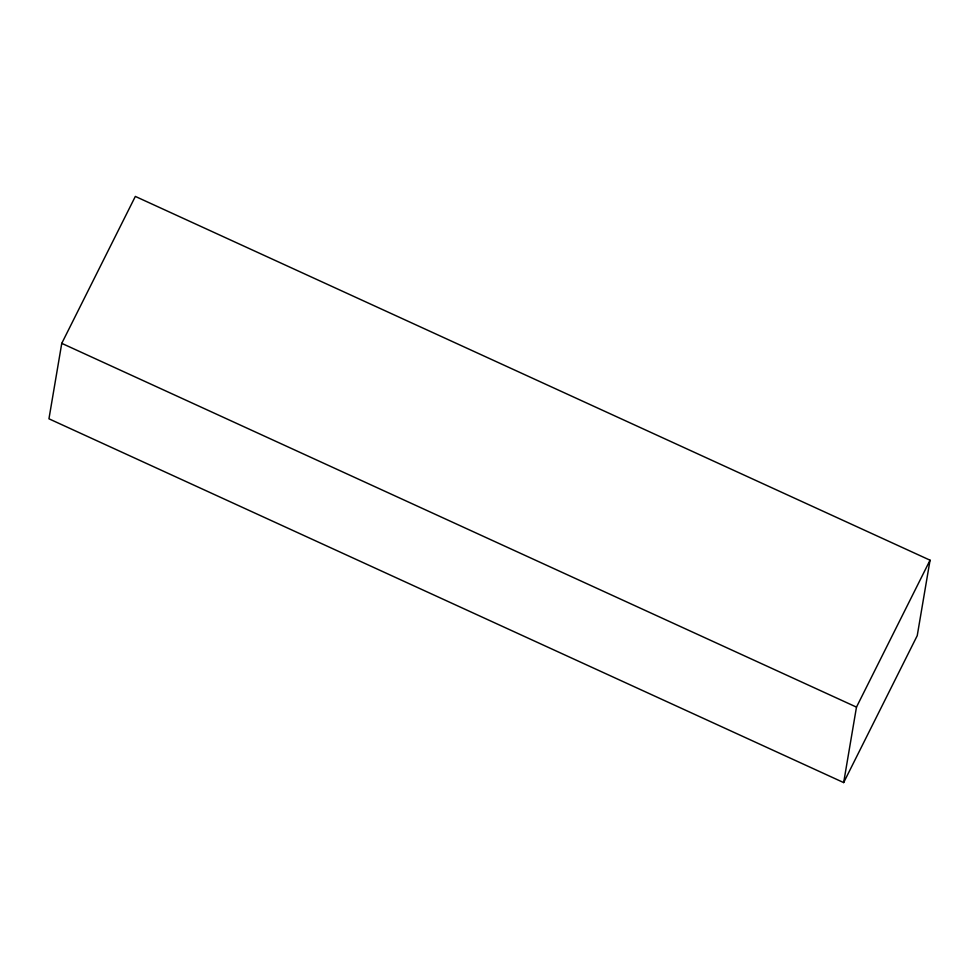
<?xml version="1.0" encoding="UTF-8"?>
<svg xmlns="http://www.w3.org/2000/svg" width="979" height="979" viewBox="0 0 979 979"><rect width="100%" height="100%" fill="white"/><g stroke="black" fill="none" stroke-linecap="round" stroke-linejoin="round"><path stroke-width="1.47" d="M61.763 343.348L48.95 418.804L843.665 782.576L917.237 635.652L930.05 560.196L135.335 196.424L61.763 343.348L856.478 707.119L843.665 782.576M856.478 707.119L930.05 560.196"/></g></svg>
